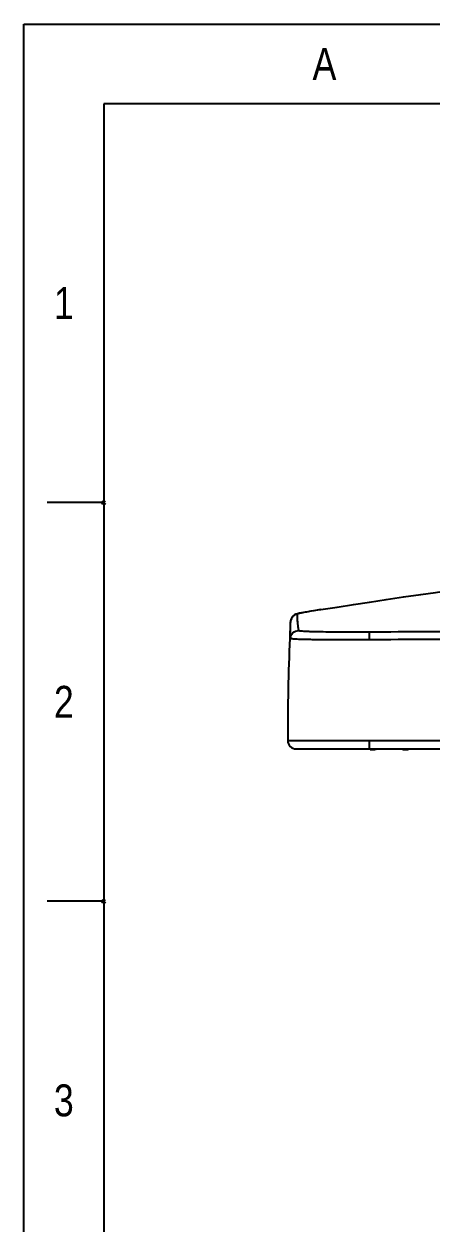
# Model space of a CAD drawing. Header units: inches. Extents: x -176 to 245, y -250 to 344.
# Drawn here: x -175.6 to -103.4, y 131.2 to 344 of the extents above; entities that cross this region are included whole.
import ezdxf

# ---------------------------------------------------------------- set-up
doc = ezdxf.new("R2010")
doc.units = ezdxf.units.IN
doc.header["$LTSCALE"] = 2.42
doc.header["$MEASUREMENT"] = 0
doc.header["$PDMODE"] = 3
doc.header["$PDSIZE"] = 0.3125
doc.layers.get('0').update_dxf_attribs({"linetype": 'CONTINUOUS'})
doc.layers.add('FORM', color=7, linetype='CONTINUOUS')
doc.styles.get("Standard").update_dxf_attribs({"font": 'arial.ttf', "width": 0.8})

msp = doc.modelspace()

# ---------------------------------------------------------------- linework, layer by layer
at = {"color": 7, "linetype": 'Continuous'}
for p, q in [((-125, 239.77), (-125.05, 239.76)), ((-122.95, 240.1), (-123.04, 240.09)), ((-128.38, 237.92), (-128.38, 237.92)), ((-128.49, 235.2), (-128.5, 235.01)), ((-128.48, 235.2), (-128.48, 235.01)), ((-128.37, 235.05), (-128.38, 235)), ((-128.37, 234.98), (-128.38, 235)), ((-128.37, 235.05), (-128.37, 235.39)), ((-128.37, 235.03), (-128.37, 235.05)), ((-128.85, 216.9), (-18.85, 216.9)), ((-127.35, 215.4), (-20.35, 215.4)), ((-114.93, 215.36), (-114.93, 215.36)), ((-114.23, 215.32), (-114.93, 215.36)), ((-114.35, 215.4), (-114.35, 216.9)), ((-114.23, 215.32), (-114.23, 215.32)), ((-113.39, 215.36), (-113.39, 215.32)), ((-109.11, 215.36), (-109.11, 215.36)), ((-108.41, 215.33), (-109.11, 215.36)), ((-108.41, 215.33), (-108.41, 215.33)), ((-108.2, 215.32), (-107.76, 215.31)), ((-107.57, 215.36), (-107.57, 215.33))]:
    msp.add_line(p, q, dxfattribs=at)
for points in [[(-122.95, 240.1), (-120.06, 240.56), (-117.16, 241.01), (-114.31, 241.45), (-111.4, 241.89), (-108.29, 242.35), (-105.22, 242.79), (-102.65, 243.15), (-100.36, 243.48), (-98.14, 243.8), (-96.11, 244.09), (-94.22, 244.36), (-92.37, 244.62), (-91.45, 244.74)], [(-122.95, 240.1), (-123.64, 239.99), (-124.23, 239.9), (-124.76, 239.81), (-125.23, 239.73), (-125.64, 239.66), (-126, 239.59), (-126.3, 239.53), (-126.56, 239.48), (-126.77, 239.44), (-126.95, 239.4), (-127.1, 239.36), (-127.24, 239.32), (-127.4, 239.27), (-127.64, 239.15), (-127.94, 238.91), (-128.2, 238.55), (-128.36, 238.1), (-128.38, 237.92)], [(-128.36, 235.19), (-128.35, 235.22), (-128.36, 235.16), (-128.37, 235.05)]]:
    msp.add_lwpolyline(points, dxfattribs=at)
for centre, radius, start, end in [((-126.89, 237.86), 1.48, 155.2668, 163.9899), ((-126.86, 237.84), 1.52, 144.0481, 155.2415), ((-126.89, 237.87), 1.48, 137.6642, 144.055), ((-94.61, 60.77), 181.56, 99.1822, 99.636), ((-81.1, -22.53), 265.95, 99.0745, 99.1927), ((340.27, 216.89), 469.12, 177.4309, 177.7635), ((-126.87, 237.85), 1.51, 163.9962, 177.3863), ((340.19, 216.89), 469.04, 177.7868, 179.9998), ((-127.35, 216.9), 1.5, 180, 270), ((-113.4, 231.02), 15.72, 266.9958, 267.859), ((-113.43, 230.57), 15.27, 266.9922, 267.9682), ((-113.37, 215.62), 0.3, 294.5151, 309.1678), ((-107.71, 231.18), 15.87, 267.498, 268.252), ((-107.55, 215.63), 0.295, 293.3867, 296.0966), ((-107.55, 215.63), 0.298, 296.1164, 305.5679)]:
    msp.add_arc(centre, radius, start, end, dxfattribs=at)
for points, knots in [([(-127.99, 238.86), (-127.93, 238.92), (-127.69, 239.15), (-127.38, 239.29), (-127.14, 239.33)], [0, 0, 0, 0, 0.260981, 1, 1, 1, 1]), ([(-127.14, 239.33), (-127.16, 239.23), (-127.18, 239.01), (-127.19, 238.54), (-127.14, 238.05), (-127.09, 237.56), (-127.05, 237.24), (-127.03, 236.99), (-126.99, 236.79), (-126.98, 236.65), (-126.96, 236.55), (-126.96, 236.51), (-126.96, 236.48), (-126.94, 236.45), (-126.94, 236.42), (-126.93, 236.41)], [0, 0, 0, 0, 0.105011, 0.225453, 0.475081, 0.603288, 0.733607, 0.799424, 0.865646, 0.931934, 0.948586, 0.965137, 0.973401, 0.982255, 1, 1, 1, 1]), ([(-125.05, 239.76), (-125.36, 239.71), (-125.78, 239.63), (-126.3, 239.53), (-126.6, 239.48), (-126.82, 239.43), (-127, 239.39), (-127.07, 239.36), (-127.15, 239.34), (-127.14, 239.33)], [0, 0, 0, 0, 0.430162, 0.603656, 0.746154, 0.85606, 0.934181, 0.983037, 1, 1, 1, 1]), ([(-128.37, 235.39), (-128.37, 235.84), (-128.37, 236.68), (-128.37, 237.52), (-128.38, 237.92)], [0, 0, 0, 0, 0.527628, 1, 1, 1, 1]), ([(-128.37, 234.98), (-128.35, 235.35), (-128.03, 236.08), (-127.29, 236.39), (-126.93, 236.41)], [0, 0, 0, 0, 0.500438, 1, 1, 1, 1]), ([(-126.93, 236.41), (-126.92, 236.4), (-126.89, 236.39), (-126.8, 236.36), (-126.59, 236.34), (-126.26, 236.31), (-125.81, 236.29), (-125.25, 236.26), (-124.59, 236.24), (-123.84, 236.22), (-122.67, 236.2), (-121.05, 236.18), (-118.94, 236.16), (-116.68, 236.16), (-115.13, 236.16), (-114.34, 236.17)], [0, 0, 0, 0, 0.002516, 0.007326, 0.024211, 0.050814, 0.086771, 0.131441, 0.184148, 0.244175, 0.310807, 0.461538, 0.630955, 0.812459, 1, 1, 1, 1]), ([(-114.34, 236.17), (-107.59, 236.22), (-94.09, 236.24), (-73.85, 236.24), (-53.6, 236.24), (-40.1, 236.22), (-33.35, 236.17)], [0, 0, 0, 0, 0.250055, 0.5, 0.749945, 1, 1, 1, 1]), ([(-114.34, 234.74), (-115.22, 234.74), (-116.95, 234.73), (-119.48, 234.73), (-121.84, 234.74), (-123.65, 234.76), (-124.95, 234.78), (-125.79, 234.79), (-126.52, 234.81), (-127.13, 234.84), (-127.63, 234.87), (-127.99, 234.9), (-128.22, 234.93), (-128.33, 234.96), (-128.36, 234.97), (-128.37, 234.98)], [0, 0, 0, 0, 0.188399, 0.37061, 0.540146, 0.691062, 0.757677, 0.817445, 0.86969, 0.913772, 0.949144, 0.975402, 0.992279, 0.997229, 1, 1, 1, 1]), ([(-114.34, 234.74), (-114.34, 235.07), (-114.34, 235.55), (-114.35, 236.02), (-114.34, 236.17)], [0, 0, 0, 0, 0.688352, 1, 1, 1, 1]), ([(-33.36, 234.75), (-40.11, 234.8), (-53.6, 234.83), (-73.85, 234.82), (-94.09, 234.83), (-107.59, 234.8), (-114.34, 234.75)], [0, 0, 0, 0, 0.250025, 0.5, 0.749976, 1, 1, 1, 1]), ([(-113.18, 215.39), (-113.27, 215.32), (-113.57, 215.3), (-113.84, 215.31), (-113.99, 215.31)], [0, 0, 0, 0, 0.427346, 1, 1, 1, 1]), ([(-113.97, 215.31), (-113.89, 215.31), (-113.75, 215.3), (-113.59, 215.3), (-113.49, 215.31), (-113.44, 215.31), (-113.41, 215.31), (-113.39, 215.32), (-113.39, 215.32)], [0, 0, 0, 0, 0.401914, 0.720712, 0.83889, 0.925683, 0.979157, 1, 1, 1, 1]), ([(-107.37, 215.39), (-107.41, 215.36), (-107.48, 215.33), (-107.62, 215.32), (-107.81, 215.32), (-108.09, 215.32), (-108.29, 215.33), (-108.41, 215.33)], [0, 0, 0, 0, 0.135748, 0.21492, 0.403685, 0.676369, 1, 1, 1, 1]), ([(-108.41, 215.33), (-108.3, 215.33), (-108.14, 215.32), (-107.95, 215.32), (-107.82, 215.32), (-107.72, 215.32), (-107.64, 215.32), (-107.6, 215.33), (-107.57, 215.33), (-107.57, 215.33)], [0, 0, 0, 0, 0.382162, 0.554683, 0.705855, 0.829989, 0.922266, 0.979329, 1, 1, 1, 1]), ([(-107.76, 215.31), (-107.74, 215.31), (-107.65, 215.31), (-107.56, 215.32), (-107.5, 215.33)], [0, 0, 0, 0, 0.295055, 1, 1, 1, 1]), ([(-107.5, 215.33), (-107.49, 215.33), (-107.44, 215.35), (-107.4, 215.37), (-107.37, 215.4)], [0, 0, 0, 0, 0.20112, 1, 1, 1, 1])]:
    msp.add_open_spline(points, degree=3, knots=knots, dxfattribs=at)
for points in [[(-113.25, 215.35), (-113.29, 215.33), (-113.34, 215.32), (-113.39, 215.32)], [(-107.44, 215.36), (-107.48, 215.34), (-107.52, 215.33), (-107.57, 215.33)]]:
    msp.add_open_spline(points, degree=3, dxfattribs=at)
at = {"layer": 'FORM'}
for p, q in [((-161.5, 329.81), (-161.5, -235.85)), ((230.22, 329.81), (-161.5, 329.81)), ((-161.5, 259.1), (-171.5, 259.1)), ((-161.5, 188.4), (-171.5, 188.4))]:
    msp.add_line(p, q, dxfattribs=at)
msp.add_lwpolyline([(-175.64, 343.95), (244.36, 343.95), (244.36, -249.99), (-175.64, -249.99)], close=True, dxfattribs=at)
for p in [(-161.5, 259.1), (-161.5, 188.4)]:
    msp.add_point(p, dxfattribs=at)

# ---------------------------------------------------------------- texts
at = {"layer": 'FORM', "char_height": 5.66, "attachment_point": 5}
for s, width, insert in [('A', 10, (-122.33, 336.88)), ('1', 50, (-168.57, 294.46)), ('2', 50, (-168.57, 223.75)), ('3', 50, (-168.57, 153.04))]:
    msp.add_mtext_dynamic_manual_height_columns(s, width=width, gutter_width=12.5, heights=[0], dxfattribs=dict(at, insert=insert))

doc.saveas('drawing.dxf')
